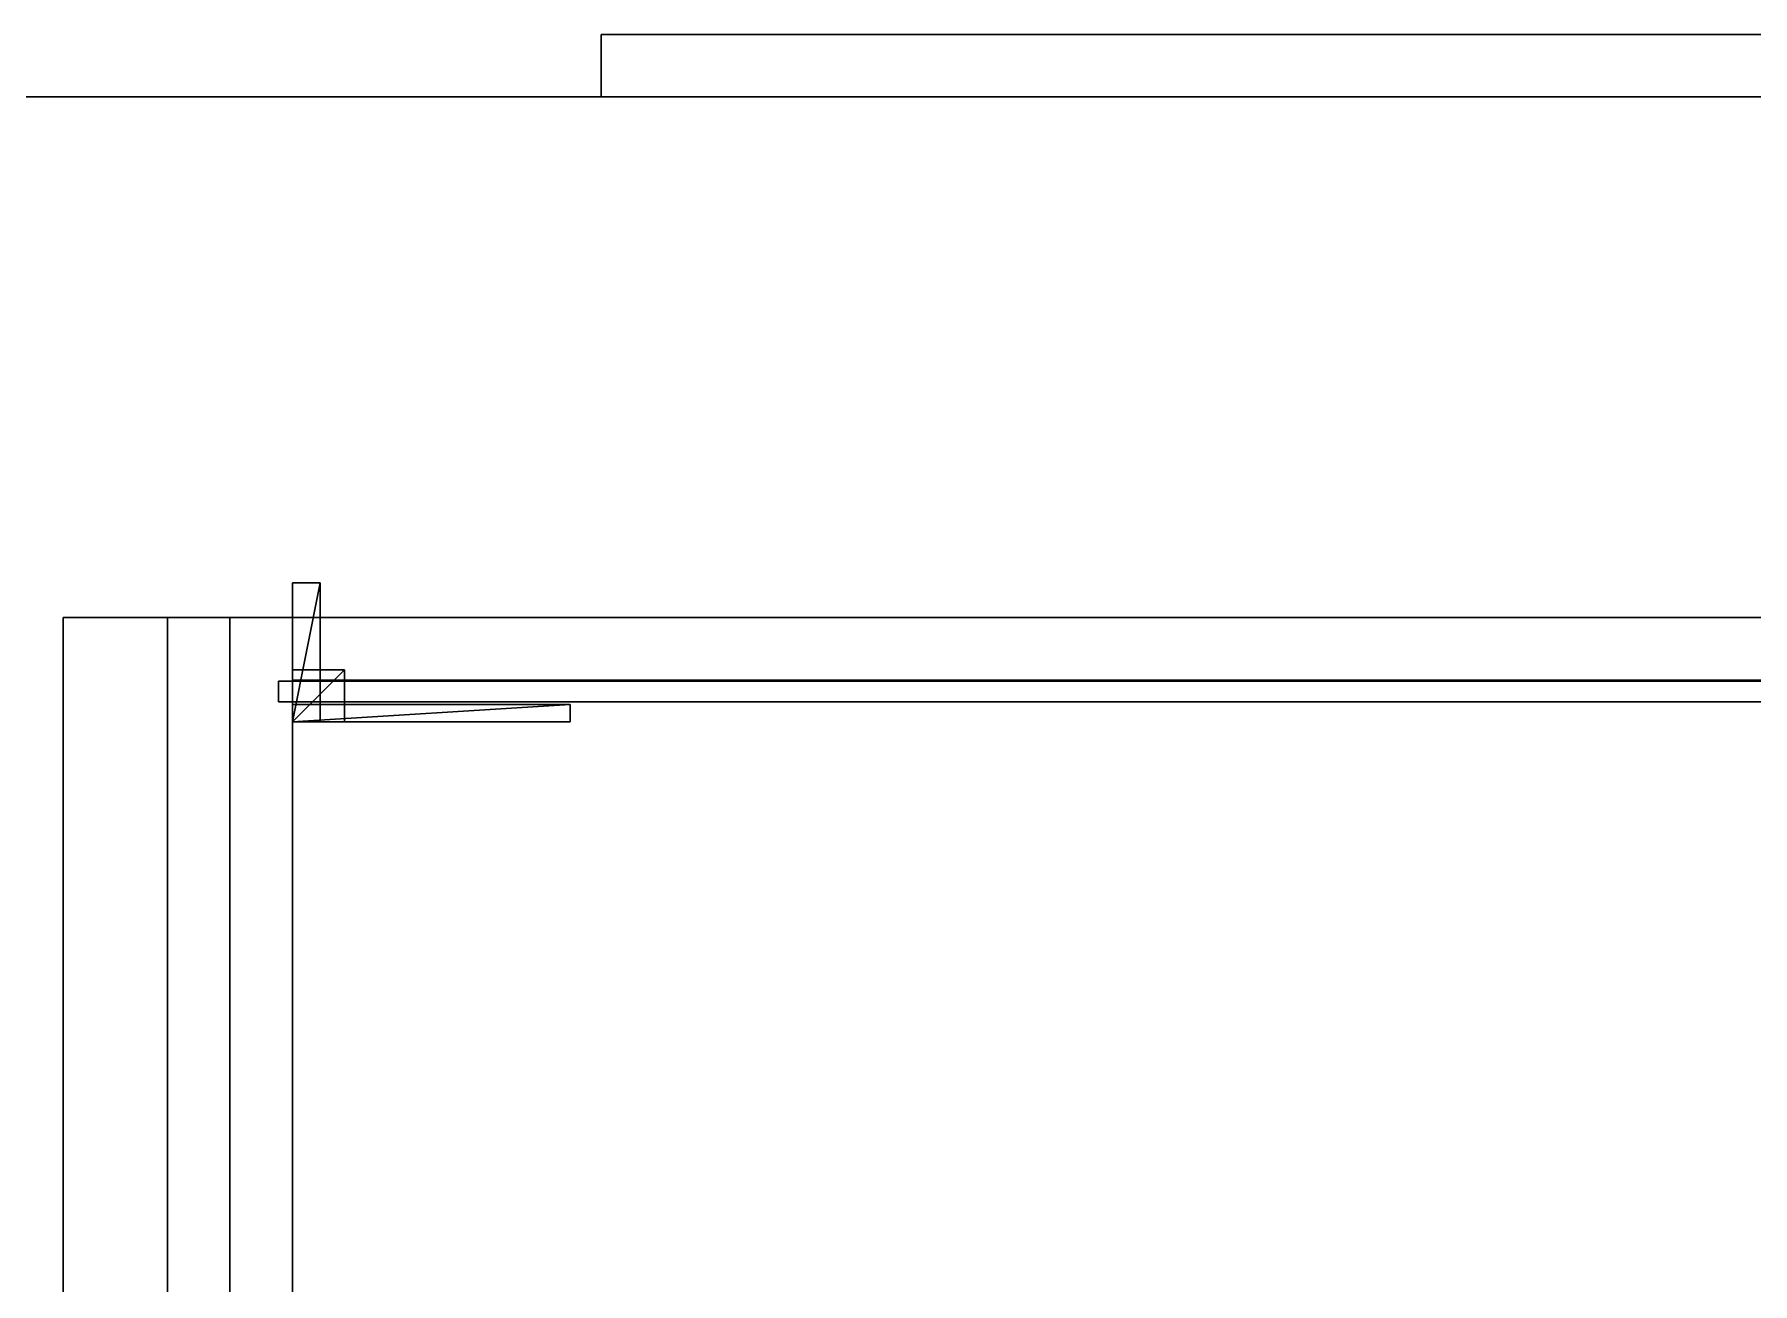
# Model space of a CAD drawing. Extents: x 0 to 7800, y -5130 to 1.
# Drawn here: x 1167.4 to 1662.4, y -395.8 to -36 of the extents above; entities that cross this region are included whole.
import ezdxf

# ---------------------------------------------------------------- set-up
doc = ezdxf.new("R2010")
doc.units = 0
for name, color, linetype in [('LAYER0', 7, 'CONTINUOUS'), ('LAYER132', 253, 'CONTINUOUS'), ('LAYER2', 7, 'CONTINUOUS'), ('LAYER246', 253, 'CONTINUOUS'), ('LAYER247', 7, 'CONTINUOUS'), ('LAYER249', 2, 'CONTINUOUS'), ('LAYER250', 7, 'CONTINUOUS'), ('LAYER251', 253, 'CONTINUOUS'), ('LAYER252', 253, 'CONTINUOUS'), ('LAYER253', 253, 'CONTINUOUS'), ('LAYER254', 253, 'CONTINUOUS'), ('LAYER255', 253, 'CONTINUOUS'), ('LAYER256', 253, 'CONTINUOUS'), ('LAYER265', 7, 'CONTINUOUS'), ('LAYER266', 7, 'CONTINUOUS'), ('LAYER267', 7, 'CONTINUOUS'), ('LAYER268', 7, 'CONTINUOUS'), ('LAYER30', 253, 'CONTINUOUS'), ('LAYER4', 2, 'CONTINUOUS'), ('LAYER674', 253, 'CONTINUOUS'), ('LAYER675', 253, 'CONTINUOUS')]:
    doc.layers.add(name, color=color, linetype=linetype)

msp = doc.modelspace()

# ---------------------------------------------------------------- linework, layer by layer
at = {"layer": 'LAYER0'}
for points, invisible_edges in [([(4030.693, -54.002, -5), (1025.693, -1555.002, -5), (1025.693, -54.002, -5), (4030.693, -54.002, -5)], 1), ([(1025.693, -1555.002, -5), (4030.693, -54.002, -5), (1412.693, -4773.002, -5), (1025.693, -1555.002, -5)], 7), ([(1025.693, -54.002), (4030.693, -54.002, -5), (1025.693, -54.002, -5), (1025.693, -54.002)], 1), ([(4030.693, -54.002, -5), (1025.693, -54.002), (4030.693, -54.002), (4030.693, -54.002, -5)], 1), ([(1025.693, -1555.002), (1412.693, -4773.002), (1025.693, -54.002), (1025.693, -1555.002)], 3), ([(1025.693, -54.002), (1412.693, -4773.002), (4030.693, -54.002), (1025.693, -54.002)], 3), ([(1412.693, -4773.002, -5), (4030.693, -54.002, -5), (1412.693, -5130.002, -5), (1412.693, -4773.002, -5)], 3), ([(1412.693, -5130.002, -5), (4030.693, -54.002, -5), (2602.693, -4730.002, -5), (1412.693, -5130.002, -5)], 7), ([(4030.693, -54.002), (1412.693, -4773.002), (2602.693, -4730.002), (4030.693, -54.002)], 7)]:
    msp.add_3dface(points, dxfattribs=dict(at, invisible_edges=invisible_edges))
at = {"layer": 'LAYER132', "invisible_edges": 1}
for points in [[(1993.695, -204, 1942), (1223.695, -839, 1942), (1223.695, -204, 1942), (1993.695, -204, 1942)], [(1223.695, -839, 1942), (1993.695, -204, 1942), (1993.695, -839, 1942), (1223.695, -839, 1942)], [(1223.695, -204, 1960), (1223.695, -839, 1942), (1223.695, -839, 1960), (1223.695, -204, 1960)], [(1223.695, -839, 1942), (1223.695, -204, 1960), (1223.695, -204, 1942), (1223.695, -839, 1942)], [(1223.695, -204, 1960), (1993.695, -204, 1942), (1223.695, -204, 1942), (1223.695, -204, 1960)], [(1993.695, -204, 1942), (1223.695, -204, 1960), (1993.695, -204, 1960), (1993.695, -204, 1942)], [(1993.695, -839, 1960), (1223.695, -204, 1960), (1223.695, -839, 1960), (1993.695, -839, 1960)], [(1223.695, -204, 1960), (1993.695, -839, 1960), (1993.695, -204, 1960), (1223.695, -204, 1960)]]:
    msp.add_3dface(points, dxfattribs=at)
at = {"layer": 'LAYER2'}
for points, invisible_edges in [([(1025.693, -54.002), (1175.693, -204.002), (1025.693, -1555.002), (1025.693, -54.002)], 3), ([(1175.693, -204.002), (1025.693, -54.002), (4030.693, -54.002), (1175.693, -204.002)], 5), ([(1025.693, -54.002, 2657), (4030.693, -54.002), (1025.693, -54.002), (1025.693, -54.002, 2657)], 1), ([(4030.693, -54.002), (1025.693, -54.002, 2657), (4030.693, -54.002, 2657), (4030.693, -54.002)], 1), ([(1175.693, -204.002), (4030.693, -54.002), (3880.693, -204.002), (1175.693, -204.002)], 3), ([(1175.693, -1705.002), (1025.693, -1555.002), (1175.693, -204.002), (1175.693, -1705.002)], 3), ([(1175.693, -204.002), (1175.693, -1705.002, 2657), (1175.693, -1705.002), (1175.693, -204.002)], 1), ([(1175.693, -1705.002, 2657), (1175.693, -204.002), (1175.693, -204.002, 2657), (1175.693, -1705.002, 2657)], 1), ([(1175.693, -204.002, 2657), (3580.703, -204.002, 1910), (3880.693, -204.002, 2657), (1175.693, -204.002, 2657)], 3), ([(1175.693, -204.002, 2657), (3580.703, -204.002, 1830), (3580.703, -204.002, 1910), (1175.693, -204.002, 2657)], 5), ([(1175.693, -204.002, 2657), (3050.703, -204.002, 1730), (3580.703, -204.002, 1830), (1175.693, -204.002, 2657)], 7), ([(1175.693, -204.002, 2657), (3050.703, -204.002, 1650), (3050.703, -204.002, 1730), (1175.693, -204.002, 2657)], 5), ([(1175.693, -204.002, 2657), (1830.703, -204.002, 1160), (3050.703, -204.002, 1650), (1175.693, -204.002, 2657)], 7), ([(1175.693, -204.002, 2657), (1830.703, -204.002, 1080), (1830.703, -204.002, 1160), (1175.693, -204.002, 2657)], 5), ([(1830.703, -204.002, 1080), (1175.693, -204.002), (3110.703, -204.002, 1080), (1830.703, -204.002, 1080)], 7), ([(1175.693, -204.002), (1830.703, -204.002, 1080), (1175.693, -204.002, 2657), (1175.693, -204.002)], 3), ([(3880.693, -204.002), (3110.703, -204.002, 1080), (1175.693, -204.002), (3880.693, -204.002)], 3)]:
    msp.add_3dface(points, dxfattribs=dict(at, invisible_edges=invisible_edges))
at = {"layer": 'LAYER246', "invisible_edges": 1}
for points in [[(1330.695, -36), (4030.695, -54), (1330.695, -54), (1330.695, -36)], [(4030.695, -54), (1330.695, -36), (4030.695, -36), (4030.695, -54)], [(1330.695, -54, 80), (1330.695, -36), (1330.695, -54), (1330.695, -54, 80)], [(1330.695, -36), (1330.695, -54, 80), (1330.695, -36, 80), (1330.695, -36)], [(4030.695, -36, 80), (1330.695, -54, 80), (4030.695, -54, 80), (4030.695, -36, 80)], [(1330.695, -54, 80), (4030.695, -36, 80), (1330.695, -36, 80), (1330.695, -54, 80)], [(1330.695, -36), (4030.695, -36, 80), (4030.695, -36), (1330.695, -36)], [(4030.695, -36, 80), (1330.695, -36), (1330.695, -36, 80), (4030.695, -36, 80)], [(1330.695, -54, 80), (4030.695, -54), (4030.695, -54, 80), (1330.695, -54, 80)], [(4030.695, -54), (1330.695, -54, 80), (1330.695, -54), (4030.695, -54)]]:
    msp.add_3dface(points, dxfattribs=at)
at = {"layer": 'LAYER247', "invisible_edges": 1}
for points in [[(1223.695, -204, 1960), (1241.695, -819, 1960), (1223.695, -819, 1960), (1223.695, -204, 1960)], [(1241.695, -819, 1960), (1223.695, -204, 1960), (1241.695, -204, 1960), (1241.695, -819, 1960)], [(1241.695, -204, 2380), (1223.695, -819, 2380), (1241.695, -819, 2380), (1241.695, -204, 2380)], [(1223.695, -819, 2380), (1241.695, -204, 2380), (1223.695, -204, 2380), (1223.695, -819, 2380)], [(1223.695, -204, 1960), (1241.695, -204, 2380), (1241.695, -204, 1960), (1223.695, -204, 1960)], [(1241.695, -204, 2380), (1223.695, -204, 1960), (1223.695, -204, 2380), (1241.695, -204, 2380)], [(1223.695, -819, 2380), (1223.695, -204, 1960), (1223.695, -819, 1960), (1223.695, -819, 2380)], [(1223.695, -204, 1960), (1223.695, -819, 2380), (1223.695, -204, 2380), (1223.695, -204, 1960)], [(1241.695, -204, 2380), (1241.695, -819, 1960), (1241.695, -204, 1960), (1241.695, -204, 2380)], [(1241.695, -819, 1960), (1241.695, -204, 2380), (1241.695, -819, 2380), (1241.695, -819, 1960)]]:
    msp.add_3dface(points, dxfattribs=at)
at = {"layer": 'LAYER249'}
for points in [[(1321.695, -234, 2349.5), (1321.695, -229, 2349.5), (1241.695, -234, 2349.5), (1321.695, -234, 2349.5)], [(1241.695, -234, 2349.5), (1321.695, -229, 2349.5), (1241.695, -229, 2349.5), (1241.695, -234, 2349.5)], [(1241.695, -234, 2349.5), (1241.695, -229, 2349.5), (1241.695, -234, 2326.5), (1241.695, -234, 2349.5)], [(1241.695, -234, 2326.5), (1241.695, -229, 2349.5), (1241.695, -229, 2326.5), (1241.695, -234, 2326.5)], [(1321.695, -234, 2326.5), (1241.695, -234, 2326.5), (1321.695, -229, 2326.5), (1321.695, -234, 2326.5)], [(1321.695, -229, 2326.5), (1241.695, -234, 2326.5), (1241.695, -229, 2326.5), (1321.695, -229, 2326.5)], [(1321.695, -229, 2326.5), (1241.695, -229, 2326.5), (1321.695, -229, 2349.5), (1321.695, -229, 2326.5)], [(1321.695, -229, 2349.5), (1241.695, -229, 2326.5), (1241.695, -229, 2349.5), (1321.695, -229, 2349.5)], [(1321.695, -234, 2326.5), (1321.695, -229, 2326.5), (1321.695, -234, 2349.5), (1321.695, -234, 2326.5)], [(1321.695, -234, 2349.5), (1321.695, -229, 2326.5), (1321.695, -229, 2349.5), (1321.695, -234, 2349.5)], [(1321.695, -234, 2349.5), (1241.695, -234, 2349.5), (1321.695, -234, 2326.5), (1321.695, -234, 2349.5)], [(1321.695, -234, 2326.5), (1241.695, -234, 2349.5), (1241.695, -234, 2326.5), (1321.695, -234, 2326.5)]]:
    msp.add_3dface(points, dxfattribs=at)
at = {"layer": 'LAYER250', "invisible_edges": 1}
for points in [[(1241.695, -229, 2349.5), (1321.695, -234, 2349.5), (1321.695, -229, 2349.5), (1241.695, -229, 2349.5)], [(1321.695, -234, 2349.5), (1241.695, -229, 2349.5), (1241.695, -234, 2349.5), (1321.695, -234, 2349.5)], [(1241.695, -234, 2326.5), (1321.695, -229, 2326.5), (1321.695, -234, 2326.5), (1241.695, -234, 2326.5)], [(1321.695, -229, 2326.5), (1241.695, -234, 2326.5), (1241.695, -229, 2326.5), (1321.695, -229, 2326.5)], [(1241.695, -229, 2349.5), (1241.695, -234, 2326.5), (1241.695, -234, 2349.5), (1241.695, -229, 2349.5)], [(1241.695, -234, 2326.5), (1241.695, -229, 2349.5), (1241.695, -229, 2326.5), (1241.695, -234, 2326.5)], [(1321.695, -229, 2326.5), (1241.695, -229, 2349.5), (1321.695, -229, 2349.5), (1321.695, -229, 2326.5)], [(1241.695, -229, 2349.5), (1321.695, -229, 2326.5), (1241.695, -229, 2326.5), (1241.695, -229, 2349.5)], [(1321.695, -229, 2326.5), (1321.695, -234, 2349.5), (1321.695, -234, 2326.5), (1321.695, -229, 2326.5)], [(1321.695, -234, 2349.5), (1321.695, -229, 2326.5), (1321.695, -229, 2349.5), (1321.695, -234, 2349.5)], [(1241.695, -234, 2326.5), (1321.695, -234, 2349.5), (1241.695, -234, 2349.5), (1241.695, -234, 2326.5)], [(1321.695, -234, 2349.5), (1241.695, -234, 2326.5), (1321.695, -234, 2326.5), (1321.695, -234, 2349.5)]]:
    msp.add_3dface(points, dxfattribs=at)
at = {"layer": 'LAYER251'}
for points in [[(1256.695, -234, 2349.5), (1256.695, -219, 2349.5), (1241.695, -234, 2349.5), (1256.695, -234, 2349.5)], [(1241.695, -234, 2349.5), (1256.695, -219, 2349.5), (1241.695, -219, 2349.5), (1241.695, -234, 2349.5)], [(1241.695, -234, 2349.5), (1241.695, -219, 2349.5), (1241.695, -234, 2334.5), (1241.695, -234, 2349.5)], [(1241.695, -234, 2334.5), (1241.695, -219, 2349.5), (1241.695, -219, 2334.5), (1241.695, -234, 2334.5)], [(1256.695, -234, 2334.5), (1241.695, -234, 2334.5), (1256.695, -219, 2334.5), (1256.695, -234, 2334.5)], [(1256.695, -219, 2334.5), (1241.695, -234, 2334.5), (1241.695, -219, 2334.5), (1256.695, -219, 2334.5)], [(1256.695, -219, 2334.5), (1241.695, -219, 2334.5), (1256.695, -219, 2349.5), (1256.695, -219, 2334.5)], [(1256.695, -219, 2349.5), (1241.695, -219, 2334.5), (1241.695, -219, 2349.5), (1256.695, -219, 2349.5)], [(1256.695, -234, 2334.5), (1256.695, -219, 2334.5), (1256.695, -234, 2349.5), (1256.695, -234, 2334.5)], [(1256.695, -234, 2349.5), (1256.695, -219, 2334.5), (1256.695, -219, 2349.5), (1256.695, -234, 2349.5)], [(1256.695, -234, 2349.5), (1241.695, -234, 2349.5), (1256.695, -234, 2334.5), (1256.695, -234, 2349.5)], [(1256.695, -234, 2334.5), (1241.695, -234, 2349.5), (1241.695, -234, 2334.5), (1256.695, -234, 2334.5)]]:
    msp.add_3dface(points, dxfattribs=at)
at = {"layer": 'LAYER252'}
for points in [[(1256.695, -234, 2349.5), (1256.695, -219, 2349.5), (1241.695, -234, 2349.5), (1256.695, -234, 2349.5)], [(1241.695, -234, 2349.5), (1256.695, -219, 2349.5), (1241.695, -219, 2349.5), (1241.695, -234, 2349.5)], [(1241.695, -234, 2349.5), (1241.695, -219, 2349.5), (1241.695, -234, 2334.5), (1241.695, -234, 2349.5)], [(1241.695, -234, 2334.5), (1241.695, -219, 2349.5), (1241.695, -219, 2334.5), (1241.695, -234, 2334.5)], [(1256.695, -234, 2334.5), (1241.695, -234, 2334.5), (1256.695, -219, 2334.5), (1256.695, -234, 2334.5)], [(1256.695, -219, 2334.5), (1241.695, -234, 2334.5), (1241.695, -219, 2334.5), (1256.695, -219, 2334.5)], [(1256.695, -219, 2334.5), (1241.695, -219, 2334.5), (1256.695, -219, 2349.5), (1256.695, -219, 2334.5)], [(1256.695, -219, 2349.5), (1241.695, -219, 2334.5), (1241.695, -219, 2349.5), (1256.695, -219, 2349.5)], [(1256.695, -234, 2334.5), (1256.695, -219, 2334.5), (1256.695, -234, 2349.5), (1256.695, -234, 2334.5)], [(1256.695, -234, 2349.5), (1256.695, -219, 2334.5), (1256.695, -219, 2349.5), (1256.695, -234, 2349.5)], [(1256.695, -234, 2349.5), (1241.695, -234, 2349.5), (1256.695, -234, 2334.5), (1256.695, -234, 2349.5)], [(1256.695, -234, 2334.5), (1241.695, -234, 2349.5), (1241.695, -234, 2334.5), (1256.695, -234, 2334.5)]]:
    msp.add_3dface(points, dxfattribs=at)
at = {"layer": 'LAYER253'}
for points in [[(1256.695, -234, 2349.5), (1256.695, -219, 2349.5), (1241.695, -234, 2349.5), (1256.695, -234, 2349.5)], [(1241.695, -234, 2349.5), (1256.695, -219, 2349.5), (1241.695, -219, 2349.5), (1241.695, -234, 2349.5)], [(1241.695, -234, 2349.5), (1241.695, -219, 2349.5), (1241.695, -234, 2334.5), (1241.695, -234, 2349.5)], [(1241.695, -234, 2334.5), (1241.695, -219, 2349.5), (1241.695, -219, 2334.5), (1241.695, -234, 2334.5)], [(1256.695, -234, 2334.5), (1241.695, -234, 2334.5), (1256.695, -219, 2334.5), (1256.695, -234, 2334.5)], [(1256.695, -219, 2334.5), (1241.695, -234, 2334.5), (1241.695, -219, 2334.5), (1256.695, -219, 2334.5)], [(1256.695, -219, 2334.5), (1241.695, -219, 2334.5), (1256.695, -219, 2349.5), (1256.695, -219, 2334.5)], [(1256.695, -219, 2349.5), (1241.695, -219, 2334.5), (1241.695, -219, 2349.5), (1256.695, -219, 2349.5)], [(1256.695, -234, 2334.5), (1256.695, -219, 2334.5), (1256.695, -234, 2349.5), (1256.695, -234, 2334.5)], [(1256.695, -234, 2349.5), (1256.695, -219, 2334.5), (1256.695, -219, 2349.5), (1256.695, -234, 2349.5)], [(1256.695, -234, 2349.5), (1241.695, -234, 2349.5), (1256.695, -234, 2334.5), (1256.695, -234, 2349.5)], [(1256.695, -234, 2334.5), (1241.695, -234, 2349.5), (1241.695, -234, 2334.5), (1256.695, -234, 2334.5)]]:
    msp.add_3dface(points, dxfattribs=at)
at = {"layer": 'LAYER254'}
for points in [[(1256.695, -234, 2349.5), (1256.695, -219, 2349.5), (1241.695, -234, 2349.5), (1256.695, -234, 2349.5)], [(1241.695, -234, 2349.5), (1256.695, -219, 2349.5), (1241.695, -219, 2349.5), (1241.695, -234, 2349.5)], [(1241.695, -234, 2349.5), (1241.695, -219, 2349.5), (1241.695, -234, 2334.5), (1241.695, -234, 2349.5)], [(1241.695, -234, 2334.5), (1241.695, -219, 2349.5), (1241.695, -219, 2334.5), (1241.695, -234, 2334.5)], [(1256.695, -234, 2334.5), (1241.695, -234, 2334.5), (1256.695, -219, 2334.5), (1256.695, -234, 2334.5)], [(1256.695, -219, 2334.5), (1241.695, -234, 2334.5), (1241.695, -219, 2334.5), (1256.695, -219, 2334.5)], [(1256.695, -219, 2334.5), (1241.695, -219, 2334.5), (1256.695, -219, 2349.5), (1256.695, -219, 2334.5)], [(1256.695, -219, 2349.5), (1241.695, -219, 2334.5), (1241.695, -219, 2349.5), (1256.695, -219, 2349.5)], [(1256.695, -234, 2334.5), (1256.695, -219, 2334.5), (1256.695, -234, 2349.5), (1256.695, -234, 2334.5)], [(1256.695, -234, 2349.5), (1256.695, -219, 2334.5), (1256.695, -219, 2349.5), (1256.695, -234, 2349.5)], [(1256.695, -234, 2349.5), (1241.695, -234, 2349.5), (1256.695, -234, 2334.5), (1256.695, -234, 2349.5)], [(1256.695, -234, 2334.5), (1241.695, -234, 2349.5), (1241.695, -234, 2334.5), (1256.695, -234, 2334.5)]]:
    msp.add_3dface(points, dxfattribs=at)
at = {"layer": 'LAYER255'}
for points in [[(1249.695, -234, 2349.5), (1249.695, -194, 2349.5), (1241.695, -234, 2349.5), (1249.695, -234, 2349.5)], [(1241.695, -234, 2349.5), (1249.695, -194, 2349.5), (1241.695, -194, 2349.5), (1241.695, -234, 2349.5)], [(1241.695, -234, 2349.5), (1241.695, -194, 2349.5), (1241.695, -234, 2341.5), (1241.695, -234, 2349.5)], [(1241.695, -234, 2341.5), (1241.695, -194, 2349.5), (1241.695, -194, 2341.5), (1241.695, -234, 2341.5)], [(1249.695, -234, 2341.5), (1241.695, -234, 2341.5), (1249.695, -194, 2341.5), (1249.695, -234, 2341.5)], [(1249.695, -194, 2341.5), (1241.695, -234, 2341.5), (1241.695, -194, 2341.5), (1249.695, -194, 2341.5)], [(1249.695, -194, 2341.5), (1241.695, -194, 2341.5), (1249.695, -194, 2349.5), (1249.695, -194, 2341.5)], [(1249.695, -194, 2349.5), (1241.695, -194, 2341.5), (1241.695, -194, 2349.5), (1249.695, -194, 2349.5)], [(1249.695, -234, 2341.5), (1249.695, -194, 2341.5), (1249.695, -234, 2349.5), (1249.695, -234, 2341.5)], [(1249.695, -234, 2349.5), (1249.695, -194, 2341.5), (1249.695, -194, 2349.5), (1249.695, -234, 2349.5)], [(1249.695, -234, 2349.5), (1241.695, -234, 2349.5), (1249.695, -234, 2341.5), (1249.695, -234, 2349.5)], [(1249.695, -234, 2341.5), (1241.695, -234, 2349.5), (1241.695, -234, 2341.5), (1249.695, -234, 2341.5)]]:
    msp.add_3dface(points, dxfattribs=at)
at = {"layer": 'LAYER256'}
for points in [[(1321.695, -234, 2349.5), (1321.695, -229, 2349.5), (1241.695, -234, 2349.5), (1321.695, -234, 2349.5)], [(1241.695, -234, 2349.5), (1321.695, -229, 2349.5), (1241.695, -229, 2349.5), (1241.695, -234, 2349.5)], [(1241.695, -234, 2349.5), (1241.695, -229, 2349.5), (1241.695, -234, 2333.5), (1241.695, -234, 2349.5)], [(1241.695, -234, 2333.5), (1241.695, -229, 2349.5), (1241.695, -229, 2333.5), (1241.695, -234, 2333.5)], [(1321.695, -234, 2333.5), (1241.695, -234, 2333.5), (1321.695, -229, 2333.5), (1321.695, -234, 2333.5)], [(1321.695, -229, 2333.5), (1241.695, -234, 2333.5), (1241.695, -229, 2333.5), (1321.695, -229, 2333.5)], [(1321.695, -229, 2333.5), (1241.695, -229, 2333.5), (1321.695, -229, 2349.5), (1321.695, -229, 2333.5)], [(1321.695, -229, 2349.5), (1241.695, -229, 2333.5), (1241.695, -229, 2349.5), (1321.695, -229, 2349.5)], [(1321.695, -234, 2333.5), (1321.695, -229, 2333.5), (1321.695, -234, 2349.5), (1321.695, -234, 2333.5)], [(1321.695, -234, 2349.5), (1321.695, -229, 2333.5), (1321.695, -229, 2349.5), (1321.695, -234, 2349.5)], [(1321.695, -234, 2349.5), (1241.695, -234, 2349.5), (1321.695, -234, 2333.5), (1321.695, -234, 2349.5)], [(1321.695, -234, 2333.5), (1241.695, -234, 2349.5), (1241.695, -234, 2333.5), (1321.695, -234, 2333.5)]]:
    msp.add_3dface(points, dxfattribs=at)
at = {"layer": 'LAYER265', "invisible_edges": 1}
for points in [[(1975.695, -204, 1961), (1241.695, -819, 1961), (1241.695, -204, 1961), (1975.695, -204, 1961)], [(1241.695, -819, 1961), (1975.695, -204, 1961), (1975.695, -819, 1961), (1241.695, -819, 1961)], [(1241.695, -204, 1979), (1241.695, -819, 1961), (1241.695, -819, 1979), (1241.695, -204, 1979)], [(1241.695, -819, 1961), (1241.695, -204, 1979), (1241.695, -204, 1961), (1241.695, -819, 1961)], [(1241.695, -204, 1979), (1975.695, -204, 1961), (1241.695, -204, 1961), (1241.695, -204, 1979)], [(1975.695, -204, 1961), (1241.695, -204, 1979), (1975.695, -204, 1979), (1975.695, -204, 1961)], [(1975.695, -819, 1979), (1241.695, -204, 1979), (1241.695, -819, 1979), (1975.695, -819, 1979)], [(1241.695, -204, 1979), (1975.695, -819, 1979), (1975.695, -204, 1979), (1241.695, -204, 1979)]]:
    msp.add_3dface(points, dxfattribs=at)
at = {"layer": 'LAYER266', "invisible_edges": 1}
for points in [[(1241.695, -204, 2379), (1975.695, -819, 2379), (1975.695, -204, 2379), (1241.695, -204, 2379)], [(1975.695, -819, 2379), (1241.695, -204, 2379), (1241.695, -819, 2379), (1975.695, -819, 2379)], [(1241.695, -204, 2379), (1241.695, -819, 2361), (1241.695, -819, 2379), (1241.695, -204, 2379)], [(1241.695, -819, 2361), (1241.695, -204, 2379), (1241.695, -204, 2361), (1241.695, -819, 2361)], [(1975.695, -204, 2361), (1241.695, -204, 2379), (1975.695, -204, 2379), (1975.695, -204, 2361)], [(1241.695, -204, 2379), (1975.695, -204, 2361), (1241.695, -204, 2361), (1241.695, -204, 2379)], [(1241.695, -819, 2361), (1975.695, -204, 2361), (1975.695, -819, 2361), (1241.695, -819, 2361)], [(1975.695, -204, 2361), (1241.695, -819, 2361), (1241.695, -204, 2361), (1975.695, -204, 2361)]]:
    msp.add_3dface(points, dxfattribs=at)
at = {"layer": 'LAYER267', "invisible_edges": 1}
for points in [[(1237.695, -222.3, 1975), (1979.695, -228.3, 1975), (1237.695, -228.3, 1975), (1237.695, -222.3, 1975)], [(1979.695, -228.3, 1975), (1237.695, -222.3, 1975), (1979.695, -222.3, 1975), (1979.695, -228.3, 1975)], [(1237.695, -228.3, 2365), (1237.695, -222.3, 1975), (1237.695, -228.3, 1975), (1237.695, -228.3, 2365)], [(1237.695, -222.3, 1975), (1237.695, -228.3, 2365), (1237.695, -222.3, 2365), (1237.695, -222.3, 1975)], [(1979.695, -222.3, 2365), (1237.695, -228.3, 2365), (1979.695, -228.3, 2365), (1979.695, -222.3, 2365)], [(1237.695, -228.3, 2365), (1979.695, -222.3, 2365), (1237.695, -222.3, 2365), (1237.695, -228.3, 2365)], [(1237.695, -222.3, 1975), (1979.695, -222.3, 2365), (1979.695, -222.3, 1975), (1237.695, -222.3, 1975)], [(1979.695, -222.3, 2365), (1237.695, -222.3, 1975), (1237.695, -222.3, 2365), (1979.695, -222.3, 2365)], [(1237.695, -228.3, 2365), (1979.695, -228.3, 1975), (1979.695, -228.3, 2365), (1237.695, -228.3, 2365)], [(1979.695, -228.3, 1975), (1237.695, -228.3, 2365), (1237.695, -228.3, 1975), (1979.695, -228.3, 1975)]]:
    msp.add_3dface(points, dxfattribs=at)
at = {"layer": 'LAYER268', "invisible_edges": 1}
for points in [[(1975.695, -204, 2361), (1241.695, -204, 2241), (1241.695, -204, 2361), (1975.695, -204, 2361)], [(1241.695, -204, 2241), (1975.695, -204, 2361), (1975.695, -204, 2241), (1241.695, -204, 2241)], [(1241.695, -222, 2361), (1241.695, -204, 2241), (1241.695, -222, 2241), (1241.695, -222, 2361)], [(1241.695, -204, 2241), (1241.695, -222, 2361), (1241.695, -204, 2361), (1241.695, -204, 2241)], [(1975.695, -222, 2241), (1241.695, -204, 2241), (1975.695, -204, 2241), (1975.695, -222, 2241)], [(1241.695, -204, 2241), (1975.695, -222, 2241), (1241.695, -222, 2241), (1241.695, -204, 2241)], [(1241.695, -222, 2361), (1975.695, -204, 2361), (1241.695, -204, 2361), (1241.695, -222, 2361)], [(1975.695, -204, 2361), (1241.695, -222, 2361), (1975.695, -222, 2361), (1975.695, -204, 2361)], [(1975.695, -222, 2241), (1241.695, -222, 2361), (1241.695, -222, 2241), (1975.695, -222, 2241)], [(1241.695, -222, 2361), (1975.695, -222, 2241), (1975.695, -222, 2361), (1241.695, -222, 2361)]]:
    msp.add_3dface(points, dxfattribs=at)
at = {"layer": 'LAYER30', "invisible_edges": 1}
for points in [[(1205.695, -204, 180), (1223.695, -839, 180), (1205.695, -839, 180), (1205.695, -204, 180)], [(1223.695, -839, 180), (1205.695, -204, 180), (1223.695, -204, 180), (1223.695, -839, 180)], [(1223.695, -204, 2380), (1205.695, -839, 2380), (1223.695, -839, 2380), (1223.695, -204, 2380)], [(1205.695, -839, 2380), (1223.695, -204, 2380), (1205.695, -204, 2380), (1205.695, -839, 2380)], [(1205.695, -204, 180), (1223.695, -204, 2380), (1223.695, -204, 180), (1205.695, -204, 180)], [(1223.695, -204, 2380), (1205.695, -204, 180), (1205.695, -204, 2380), (1223.695, -204, 2380)], [(1205.695, -839, 2380), (1205.695, -204, 180), (1205.695, -839, 180), (1205.695, -839, 2380)], [(1205.695, -204, 180), (1205.695, -839, 2380), (1205.695, -204, 2380), (1205.695, -204, 180)], [(1223.695, -204, 2380), (1223.695, -839, 180), (1223.695, -204, 180), (1223.695, -204, 2380)], [(1223.695, -839, 180), (1223.695, -204, 2380), (1223.695, -839, 2380), (1223.695, -839, 180)]]:
    msp.add_3dface(points, dxfattribs=at)
at = {"layer": 'LAYER4', "invisible_edges": 1}
for points in [[(3880.695, -204, 2657), (1175.695, -204, 2400), (1175.695, -204, 2657), (3880.695, -204, 2657)], [(1175.695, -204, 2400), (3880.695, -204, 2657), (3880.695, -204, 2400), (1175.695, -204, 2400)], [(3880.695, -404, 2400), (1175.695, -204, 2400), (3880.695, -204, 2400), (3880.695, -404, 2400)], [(1175.695, -204, 2400), (3880.695, -404, 2400), (1175.695, -404, 2400), (1175.695, -204, 2400)], [(1175.695, -404, 2657), (3880.695, -204, 2657), (1175.695, -204, 2657), (1175.695, -404, 2657)], [(3880.695, -204, 2657), (1175.695, -404, 2657), (3880.695, -404, 2657), (3880.695, -204, 2657)], [(1175.695, -404, 2657), (1175.695, -204, 2400), (1175.695, -404, 2400), (1175.695, -404, 2657)], [(1175.695, -204, 2400), (1175.695, -404, 2657), (1175.695, -204, 2657), (1175.695, -204, 2400)]]:
    msp.add_3dface(points, dxfattribs=at)
at = {"layer": 'LAYER674', "invisible_edges": 1}
for points in [[(1330.695, -36, 80), (4030.695, -54, 80), (1330.695, -54, 80), (1330.695, -36, 80)], [(4030.695, -54, 80), (1330.695, -36, 80), (4030.695, -36, 80), (4030.695, -54, 80)], [(1330.695, -54, 160), (1330.695, -36, 80), (1330.695, -54, 80), (1330.695, -54, 160)], [(1330.695, -36, 80), (1330.695, -54, 160), (1330.695, -36, 160), (1330.695, -36, 80)], [(4030.695, -36, 160), (1330.695, -54, 160), (4030.695, -54, 160), (4030.695, -36, 160)], [(1330.695, -54, 160), (4030.695, -36, 160), (1330.695, -36, 160), (1330.695, -54, 160)], [(1330.695, -36, 80), (4030.695, -36, 160), (4030.695, -36, 80), (1330.695, -36, 80)], [(4030.695, -36, 160), (1330.695, -36, 80), (1330.695, -36, 160), (4030.695, -36, 160)], [(1330.695, -54, 160), (4030.695, -54, 80), (4030.695, -54, 160), (1330.695, -54, 160)], [(4030.695, -54, 80), (1330.695, -54, 160), (1330.695, -54, 80), (4030.695, -54, 80)]]:
    msp.add_3dface(points, dxfattribs=at)
at = {"layer": 'LAYER675', "invisible_edges": 1}
for points in [[(1330.695, -36, 160), (4030.695, -54, 160), (1330.695, -54, 160), (1330.695, -36, 160)], [(4030.695, -54, 160), (1330.695, -36, 160), (4030.695, -36, 160), (4030.695, -54, 160)], [(1330.695, -54, 240), (1330.695, -36, 160), (1330.695, -54, 160), (1330.695, -54, 240)], [(1330.695, -36, 160), (1330.695, -54, 240), (1330.695, -36, 240), (1330.695, -36, 160)], [(4030.695, -36, 240), (1330.695, -54, 240), (4030.695, -54, 240), (4030.695, -36, 240)], [(1330.695, -54, 240), (4030.695, -36, 240), (1330.695, -36, 240), (1330.695, -54, 240)], [(1330.695, -36, 160), (4030.695, -36, 240), (4030.695, -36, 160), (1330.695, -36, 160)], [(4030.695, -36, 240), (1330.695, -36, 160), (1330.695, -36, 240), (4030.695, -36, 240)], [(1330.695, -54, 240), (4030.695, -54, 160), (4030.695, -54, 240), (1330.695, -54, 240)], [(4030.695, -54, 160), (1330.695, -54, 240), (1330.695, -54, 160), (4030.695, -54, 160)]]:
    msp.add_3dface(points, dxfattribs=at)

# ---------------------------------------------------------------- meshes
at = {"layer": 'LAYER2'}
mesh = msp.add_polymesh((14, 2), dxfattribs=at)
for k, corner in enumerate([(1175.695, -1705, 2657), (-0.0002, -1705, 2657), (1175.695, -204, 2657), (1175.695, -1705, 2657), (3880.695, -204, 2657), (1175.695, -204, 2657), (3880.695, -439, 2657), (3880.695, -204, 2657), (5280.695, -439, 2657), (3880.695, -439, 2657), (5280.695, -149, 2657), (5280.695, -439, 2657), (7049.695, -149, 2657), (5280.695, -149, 2657), (7049.695, -289, 2657), (7049.695, -149, 2657), (7649.695, -289, 2657), (7049.695, -289, 2657), (7649.695, -1684, 2657), (7649.695, -289, 2657), (7049.695, -1684, 2657), (7649.695, -1684, 2657), (7049.695, -1779, 2657), (7049.695, -1684, 2657), (3151.695, -1779, 2657), (7049.695, -1779, 2657), (3151.695, -1929, 2657), (7199.695, -1929, 2657)]):
    mesh.set_mesh_vertex(divmod(k, 2), corner)

doc.saveas('drawing.dxf')
